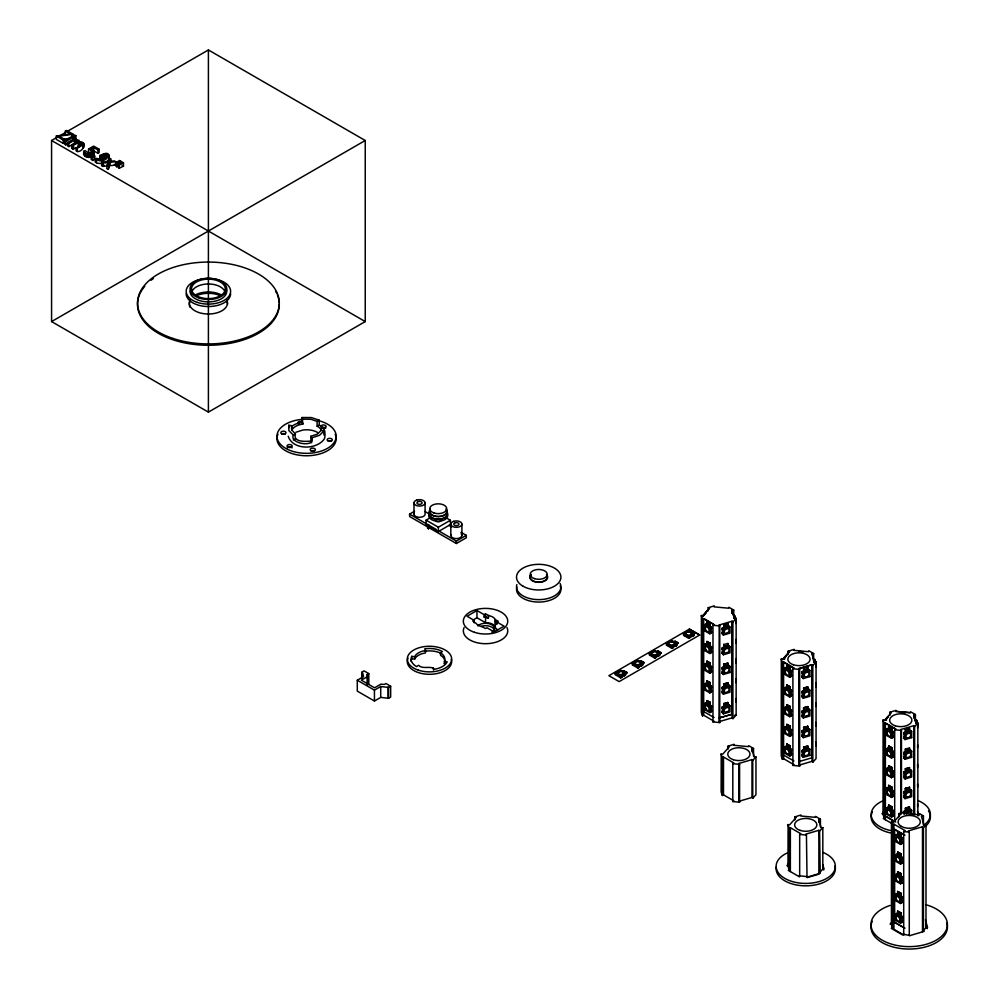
<?xml version="1.0" encoding="UTF-8"?>
<svg xmlns="http://www.w3.org/2000/svg" width="999" height="999" viewBox="0 0 999 999"><rect width="100%" height="100%" fill="white"/><g stroke="black" fill="none" stroke-linecap="round" stroke-linejoin="round"><path stroke-width="1.5" d="M815.084 662.924L815.296 661.738L815.621 662.662M916.87 723.925L917.082 722.739L917.407 723.676M735.189 618.893L735.601 618.706M319.243 420.167L311.313 417.557L302.173 417.52L302.934 423.988L299.151 424.837A15.397 8.891 0 0 0 291.783 430.144L291.671 425.699L288.786 425.249L288.836 430.532L293.356 435.102C288.811 444.368 318.968 448.176 310.876 436.276L317.207 434.203L321.316 430.294L324.138 430.731L324.288 435.364A18.357 10.589 0 0 0 319.53 425.124L317.133 426.223L317.133 421.391L319.243 420.167L319.243 425M702.971 615.696L701.31 615.721L702.522 619.23L702.522 715.896L703.671 715.222L714.135 721.266L712.986 721.927L712.986 625.274L714.135 624.612L703.671 618.568L702.522 619.23M728.009 749.188L728.009 746.153L729.445 746.578L722.727 754.195L721.128 754.145L722.339 757.654L722.339 795.504L723.488 794.842L733.953 800.886L732.804 801.548L732.804 763.698L733.953 763.036L723.488 756.992L722.339 757.654M788.099 654.345L788.099 651.223L789.535 651.648L782.816 659.265L781.218 659.215L782.442 662.724L782.442 759.39L783.591 758.716L794.055 764.759L792.906 765.421L792.906 668.768L794.055 668.106L783.591 662.062L782.442 662.724M794.867 819.942L794.867 816.87L796.303 817.282L789.585 824.899L787.986 824.862L789.21 828.371L789.21 869.817L788.261 870.366L799.512 876.86M788.086 824.462L787.986 866.308L789.21 869.817M889.884 715.321L889.884 712.237L891.32 712.662L884.602 720.267L883.004 720.229L884.227 723.738L884.227 817.981L883.278 818.518L891.907 823.501M883.091 719.829L883.004 814.472L884.227 817.981M909.939 935.564L903.708 934.252L902.584 934.902L891.283 928.371L892.407 927.721L891.433 924.562L891.445 821.802L893.418 822.389L900.673 814.16L898.838 813.623L898.838 816.732M891.433 924.562L890.121 924.125L891.932 922.077M291.671 425.699L291.608 429.907L295.417 433.916C292.757 442.632 305.881 441.396 310.876 441.108L310.876 436.276M414.635 656.78L411.738 656.331L411.738 658.741L414.635 659.19L414.685 656.593A15.397 8.891 0 0 1 422.053 651.286L425.499 650.511L424.712 648.838A18.357 10.589 0 0 1 442.445 651.573L440.322 652.809L440.584 655.344A15.397 8.891 0 0 1 444.855 661.675L444.293 663.786L444.855 659.253A15.397 8.891 0 0 0 440.584 652.921L440.322 652.809M414.635 659.19L414.685 659.003A15.397 8.891 0 0 1 422.053 653.696L425.499 652.921L425.499 650.511M895.853 711.375L910.176 712.687M900.886 712.599L905.319 712.836M815.821 667.107L815.721 663.261M815.821 686.812L815.721 682.954M815.821 706.505L815.721 702.647M815.821 745.903L815.721 742.045M917.606 728.121L917.594 724.937M917.606 747.814L917.594 744.642M917.606 767.507L917.594 764.335M917.606 787.212L917.594 784.028M917.606 806.905L917.594 803.72M83.554 143.057L82.255 145.317L77.348 148.152L76.086 147.427L76.086 150.812L77.348 151.536C83.679 152.123 87.275 140.697 79.258 141.883L79.258 145.267M108.279 169.393L109.49 162.338L115.734 161.701L115.734 165.085L109.49 165.709L108.279 169.393L106.731 168.494L107.742 162.45L103.059 162.999L101.636 162.175L101.636 165.559L103.059 166.371L107.742 165.822M109.678 164.798L110.664 158.779L109.128 157.879L107.929 161.538L101.636 162.175M93.794 150.886L97.952 153.297L99.126 152.622L99.126 149.238L97.952 149.912L93.794 147.515L91.146 149.038C98.789 152.71 85.527 156.88 83.666 151.386L85.077 150.574L88.349 153.034L91.783 151.823L91.571 150.637L88.536 149.051L88.536 152.422L90.747 153.421M92.407 153.197L92.407 156.568L93.794 155.095L93.794 151.711M99.8 155.757C115.859 146.566 106.443 167.395 95.355 158.616C97.702 157.392 100.986 161.289 103.908 158.541L101.136 157.755L99.8 155.757L100.25 160.477L100.25 157.093M79.258 141.883L79.146 140.422L75.512 139.435L76.336 138.961L75.087 138.237L67.62 142.545L67.62 145.916L68.881 146.641L74.45 143.419L75.961 143.556L75.961 140.172L74.45 140.047L68.881 143.269L67.62 142.545M101.798 155.644C101.349 158.716 107.455 158.504 107.43 155.394C104.77 152.185 99.076 156.231 101.723 160.29M108.991 159.852L105.295 162.625M324.138 430.731L319.53 435.277L311.651 437.937M736.138 618.493L732.916 622.002L732.916 718.668L736.138 715.147L736.138 618.493L734.39 618.568L732.105 610.214L733.728 610.064L733.728 616.296M816.058 661.987L812.824 665.496L812.824 762.162L816.058 758.641L816.058 661.987L814.31 662.062M755.956 756.917L752.734 760.426L752.734 798.276L755.956 794.767L755.956 756.917L754.233 757.067L751.922 748.638L753.546 748.488L753.546 756.056M820.416 826.872L820.416 819.192L818.78 819.342L821.103 827.784L822.826 827.622L819.592 831.143L820.204 873.288L807.017 877.159L806.443 835.064L805.681 834.19L818.868 830.306L819.592 831.143M915.421 720.741L915.421 714.56L913.798 714.71L916.108 723.151L917.844 722.989L914.609 726.51L914.609 814.572M822.826 827.622L822.826 869.08L819.592 872.589M923.438 825.199L923.438 815.871L921.403 816.058L923.9 825.174L925.998 824.987L923.438 827.821L923.438 930.544L924.175 931.38L909.677 935.663M925.998 824.987L925.998 927.696L923.438 930.544M702.846 615.646L709.427 608.191M702.909 615.771L709.627 608.154L708.191 607.729L708.191 610.851M704.994 613.948L706.743 611.588M703.308 616.008L705.831 613.149M782.754 659.14L789.472 651.723M786.925 655.157L784.64 657.367L784.64 659.178M783.228 659.502L785.738 656.643M886.425 718.368C891.333 713.923 885.614 717.719 886.425 720.192M885.002 720.504L887.524 717.657M788.873 863.398L786.95 865.571L788.086 865.908M883.89 811.563L881.967 813.735L883.091 814.06M100.512 158.092L99.8 159.678M119.568 165.397L116.808 166.771L115.921 166.259L115.921 162.887L119.505 160.489L120.954 161.326L120.954 163.586M118.431 164.335L122.015 161.938L123.476 162.775L123.476 166.159L119.318 168.219L118.431 167.72L118.431 164.335L119.318 164.847L123.476 162.775M71.853 144.992L73.114 145.717C81.618 138.736 86.913 145.042 73.114 149.088L71.853 148.364L71.853 144.992L77.597 141.433L75.961 140.172M78.022 146.254L80.245 146.004L80.245 142.62M64.46 142.732L63.287 143.406L56.331 139.398L56.331 136.026L70.43 134.028L65.347 131.094L65.347 134.478M65.347 131.094L66.521 130.419L73.102 134.216L73.139 139.048M67.657 131.206L208.404 49.95L365.234 140.497L365.234 321.578L208.404 412.125L51.573 321.578L51.573 140.497L56.943 137.4M60.964 135.077L64.985 132.755M56.331 136.026L63.287 140.035L64.46 139.361L64.523 144.131L65.772 144.855L70.754 141.983M64.46 139.361L58.941 136.176L73.102 134.216M73.239 137.163L71.978 136.438L64.523 140.747L65.772 141.471L73.239 137.163L73.239 140.547M74.45 143.419L74.575 136.488L75.874 135.739L75.874 139.123M71.853 148.364L74.013 147.115M88.536 149.051L93.669 146.091L99.126 149.238M91.221 156.169L93.132 155.07L94.718 155.994L94.718 159.365L92.82 160.464L91.221 159.54L91.221 156.169L92.82 157.093L94.718 155.994M102.597 163.549L97.527 163.287L95.355 161.988L96.628 161.251M51.573 321.578L365.234 140.497M293.356 435.102L295.417 433.916M293.356 439.947L295.417 438.748M460.951 532.267L466.296 535.352L466.296 537.774L456.343 543.506L409.59 516.508L409.59 514.098L414.56 511.226M445.479 517.432L450.387 520.267L450.387 524.612L438.349 531.568L426.098 524.487L426.098 520.142L430.119 517.832M427.634 524.612L428.796 524.925L428.484 528.708L427.634 528.221L427.634 524.612L428.796 524.925M427.947 525.561L428.796 526.048M427.634 528.221L428.796 528.521M426.098 520.142L438.349 527.21L450.387 520.267M438.986 531.068L456.343 541.096L466.296 535.352M361.988 678.296L361.988 672.09L364.086 670.878L368.793 673.601L368.793 684.465M497.927 629.87L495.467 628.446L494.892 618.943A9.303 5.37 0 0 0 489.46 615.809L485.439 613.898L484.128 614.647L476.96 610.514L467.02 616.246L474.175 620.379L474.175 622.802M368.793 673.601L367.22 674.5L367.607 676.535L361.338 680.169L374.575 687.811L380.856 684.178L384.378 684.415L385.951 683.503L390.659 686.226L390.659 697.102L388.574 698.301L380.719 697.402L374.438 701.023L357.28 691.121L357.28 680.244L363.561 676.61L361.988 672.09M473.239 619.917L476.96 617.757L485.564 622.727A9.303 5.37 0 0 1 495.467 628.446M474.175 620.379L472.877 621.141L476.198 623.463A9.303 5.37 0 0 0 481.63 626.61L485.651 628.521L486.963 627.759L494.13 631.905L504.07 626.161L496.903 622.027L496.903 624.437L495.467 623.613M484.128 614.647L484.128 617.07L485.439 616.308L488.449 618.056L488.449 615.634M357.28 680.244L374.438 690.147L380.719 686.525L388.574 687.437L390.659 686.226M496.903 622.027L498.214 621.266L495.192 619.53M703.783 618.631L713.935 624.612M689.397 629.083L608.878 675.686L619.143 681.605L699.65 635.002L689.397 629.083L699.65 635.002M615.222 672.976L620.454 669.967L625.686 672.976L625.686 674.675L620.454 677.697L615.222 674.675L615.222 672.976L620.454 675.998L625.686 672.976M632.28 663.136L637.512 660.114L642.744 663.136L642.744 664.822L637.512 667.844L632.28 664.822L632.28 663.136L637.512 666.158L642.744 663.136M649.338 653.284L654.57 650.262L659.802 653.284L659.802 654.982L654.57 658.004L649.338 654.982L649.338 653.284L654.57 656.306L659.802 653.284M666.395 643.443L671.628 640.421L676.86 643.443L676.86 645.129L671.628 648.151L666.395 645.129L666.395 643.443L671.628 646.453L676.86 643.443M683.453 633.591L688.686 630.569L693.918 633.591L693.918 635.277L688.686 638.299L683.453 635.277L683.453 633.591L688.686 636.613L693.918 633.591M618.893 671.715L619.83 671.178L619.83 671.902M635.951 661.875L636.887 661.326M653.009 652.022L653.945 651.473M706.905 621.853L710.252 623.551L710.039 625.486L706.905 623.676L706.905 621.853L710.252 623.551M623.9 670.616L622.327 671.765L623.9 670.866L627.035 672.677L623.9 670.866M634.377 664.585L633.441 665.134L632.504 663.86M639.385 661.675L640.958 660.776L644.093 662.587L642.532 663.736L639.385 661.675L642.532 663.486L644.093 662.587M661.151 652.734L658.016 650.923L656.443 651.835L659.59 653.646L661.151 652.734L659.59 653.883L656.443 652.072L658.016 651.161L661.151 652.971M678.209 642.881L675.074 641.071L673.501 641.982L676.648 643.793L678.209 642.881L676.648 644.03L673.501 642.22L675.074 641.321L678.209 643.131M695.267 633.041L692.132 631.231L690.559 632.13L693.706 633.94L695.267 633.041L693.706 634.19M639.385 661.925L640.958 661.013L644.093 662.824M695.267 633.279L692.132 631.468L690.559 632.379L692.657 633.578M704.607 624.762L706.081 623.925L711.313 626.935L711.313 632.979L709.839 633.828L704.607 630.806L704.607 624.762L709.839 627.784L711.313 626.935M706.917 625.849L706.917 624.762L705.344 624.587L706.293 625.124M706.905 623.676L710.252 625.362M623.376 672.127L625.474 673.338L627.035 672.427M623.376 672.377L625.474 673.576L627.035 672.677M637.212 667.307L639.098 667.307L639.098 666.583L637.212 666.583L638.149 667.844L639.098 667.307M656.156 656.73L654.27 656.73L654.27 657.454L656.156 657.454L655.207 656.193M671.328 647.614L673.214 647.614L673.214 646.877L671.328 646.877L672.265 648.151L673.214 647.614M623.601 674.437L625.486 674.437L624.537 675.711L623.601 675.162L625.486 675.162M642.544 664.585L640.659 664.585L642.544 664.585L641.595 665.858L640.659 665.309L642.544 665.309M658.653 655.282L659.602 654.745L658.653 656.006L657.717 654.745M674.775 644.892L676.66 644.892L675.711 646.166L674.775 645.616M689.322 637.574L690.272 637.037L689.322 638.299L688.386 637.037L689.322 638.299M691.832 635.039L693.718 635.039L692.769 636.313L691.832 635.764M621.091 677.697L622.04 676.423L621.091 677.697L620.154 677.147L622.04 677.147M654.27 657.454L656.156 657.454M711.625 627.484L711.001 628.933L711.625 627.484L710.689 626.935M711.625 631.468L711.001 632.916L711.625 631.468L710.689 630.918M706.905 641.558L710.252 643.244L710.039 645.179L706.905 643.368L706.905 641.558L710.252 643.244M704.607 644.467L706.081 643.618L711.313 646.64L711.313 652.684L709.839 653.521L704.607 650.499L704.607 644.467L709.839 647.489L711.313 646.64M705.344 644.28L706.917 644.455L705.344 644.28L705.344 645.366M706.905 643.368L710.252 645.054M710.064 647.002L711.625 647.177L711.001 648.626L711.625 647.177M704.607 650.499L706.081 649.662M711.625 651.161L711.001 652.609L711.625 651.161L710.689 650.611M706.905 661.251L710.252 662.949L710.039 664.872L706.905 663.061L706.905 661.251L710.252 662.949M704.607 664.16L706.081 663.311L711.313 666.333L711.313 672.377L709.839 673.226L704.607 670.204L704.607 664.16L709.839 667.182L711.313 666.333M705.981 663.611L705.344 665.059M706.905 663.061L710.252 664.76M710.064 666.695L711.625 666.87L711.001 668.331L711.625 666.87M711.625 670.853L711.001 672.302L711.625 670.853L710.689 670.317M706.905 680.943L710.252 682.642L710.039 684.577L706.905 682.767L706.905 680.943L710.252 682.642M704.607 683.853L706.081 683.004L711.313 686.026L711.313 692.07L709.839 692.919L704.607 689.897L704.607 683.853L709.839 686.875L711.313 686.026M705.344 683.666L706.917 683.853L706.917 684.939M706.905 682.767L710.252 684.452M711.625 686.575L711.001 688.024L711.625 686.575L710.689 686.026M711.625 690.559L711.001 692.007L711.625 690.559L710.689 690.009M706.905 700.649L710.252 702.334L710.039 704.27L706.905 702.459L706.905 700.649L710.252 702.334M704.607 703.558L706.081 702.709L711.313 705.731L711.313 711.775L709.839 712.612L704.607 709.59L704.607 703.558L709.839 706.568L711.313 705.731M705.981 703.009L705.344 703.371L706.917 703.546L705.981 703.009L705.981 704.095M706.905 702.459L710.252 704.145M783.691 662.125L793.843 668.106M704.607 709.59L706.081 708.753M711.625 706.268L711.001 707.717L711.625 706.268L710.689 705.719M703.783 711.6L714.035 717.519M786.812 665.346L790.159 667.045L789.959 668.98L786.812 667.17L786.812 665.346L790.159 667.045M711.625 710.252L711.001 711.7L711.625 710.252L710.689 709.702M784.527 668.256L785.988 667.419L791.22 670.429L791.22 676.473L789.759 677.322L784.527 674.3L784.527 668.256L789.759 671.278L791.22 670.429M785.888 667.707L785.264 669.168M786.812 667.17L790.159 668.855M789.972 670.791L791.545 670.978L790.908 672.427L789.972 670.791L791.545 670.978M790.908 675.324L791.545 674.962L790.908 676.41L789.972 674.775L790.908 676.41M786.812 685.052L790.159 686.738L789.959 688.673L786.812 686.862L786.812 685.052L790.159 686.738M784.527 687.961L785.988 687.112L791.22 690.134L791.22 696.178L789.759 697.015L784.527 693.993L784.527 687.961L789.759 690.971L791.22 690.134M786.812 686.862L790.159 688.548M785.888 688.498L785.264 688.86L785.888 687.412L786.837 689.035M789.972 690.496L791.545 690.671L790.908 692.12L789.972 690.496L791.545 690.671M791.545 694.655L790.908 696.103L791.545 694.655L790.596 694.105M786.812 704.745L790.159 706.443L789.959 708.366L786.812 706.555L786.812 704.745L790.159 706.443M784.527 707.654L785.988 706.805L791.22 709.827L791.22 715.871L789.759 716.72L784.527 713.698L784.527 707.654L789.759 710.676L791.22 709.827M786.837 708.741L786.837 707.654L785.264 707.467L786.201 708.016M786.812 706.555L790.159 708.254M790.908 710.726L791.545 710.364L790.908 711.812L789.972 710.189L790.908 711.812M790.908 714.71L791.545 714.347L790.908 715.796L789.972 714.173L790.908 715.796M786.812 724.437L790.159 726.136L789.959 728.071L786.812 726.261L786.812 724.437L790.159 726.136M784.527 727.347L785.988 726.498L791.22 729.52L791.22 735.564L789.759 736.413L784.527 733.391L784.527 727.347L789.759 730.369L791.22 729.52M785.264 727.16L786.837 727.347L785.264 727.16L785.264 728.259M786.812 726.261L790.159 727.946M789.972 729.882L791.545 730.069L790.908 731.518L789.972 729.882L791.545 730.069M790.908 734.415L791.545 734.04L790.908 735.501L789.972 733.865L790.908 735.501M786.812 744.143L790.159 745.828L789.959 747.764L786.812 745.953L786.812 744.143L790.159 745.828M784.527 747.04L785.988 746.203L791.22 749.225L791.22 755.269L789.759 756.106L784.527 753.084L784.527 747.04L789.759 750.062L791.22 749.225M785.888 746.503L785.264 747.951M786.812 745.953L790.159 747.639M789.972 749.575L791.545 749.762L790.908 751.211L789.972 749.575L791.545 749.762M783.691 755.094L793.943 761.013M790.908 754.108L791.545 753.745L790.908 755.194L789.972 753.558L790.908 755.194M884.227 723.738L885.376 723.076L895.841 729.12L894.692 729.782L894.692 820.928M885.476 723.139L895.728 729.058M888.598 726.36L891.945 728.046L891.745 729.982L888.598 728.171L888.598 726.36L891.945 728.046M886.313 729.27L887.774 728.421L893.006 731.443L893.006 737.487L891.545 738.336L886.313 735.314L886.313 729.27L891.545 732.292L893.006 731.443M887.05 729.083L888.611 729.27L887.05 729.083L887.05 730.169M888.598 728.171L891.945 729.869M891.757 731.805L893.331 731.98L892.694 733.428L891.757 731.805L893.331 731.98M892.694 736.325L893.331 735.963L892.694 737.412L891.757 735.788L892.694 737.412M888.598 746.053L891.945 747.751L891.745 749.687L888.598 747.864L888.598 746.053L891.945 747.751M886.313 748.963L887.774 748.114L893.006 751.136L893.006 757.18L891.545 758.029L886.313 755.007L886.313 748.963L891.545 751.985L893.006 751.136M887.674 749.5L887.05 749.862L887.674 748.413L888.611 750.049M888.598 747.864L891.945 749.562M891.757 751.498L893.331 751.685L892.694 753.134L891.757 751.498L893.331 751.685M892.694 756.018L893.331 755.656L892.694 757.117L891.757 755.481L892.694 757.117M888.598 765.758L891.945 767.444L891.745 769.38L888.598 767.569L888.598 765.758L891.945 767.444M886.313 768.656L887.774 767.819L893.006 770.841L893.006 776.872L891.545 777.721L886.313 774.7L886.313 768.656L891.545 771.678L893.006 770.841M887.05 768.481L888.611 768.656L888.611 769.742M888.598 767.569L891.945 769.255M789.21 828.371L790.359 827.709L800.823 833.74L799.675 834.415L799.675 875.861L798.725 876.41M892.694 771.74L893.331 771.378L892.694 772.826L891.757 771.191L892.694 772.826M892.694 775.724L893.331 775.361L892.694 776.81L891.757 775.174L892.694 776.81M888.598 785.451L891.945 787.137L891.745 789.073L888.598 787.262L888.598 785.451L891.945 787.137M886.313 788.361L887.774 787.512L893.006 790.534L893.006 796.578L891.545 797.414L886.313 794.405L886.313 788.361L891.545 791.383L893.006 790.534M887.674 787.811L887.05 788.174L888.611 788.348L887.674 787.811L887.674 788.898M888.598 787.262L891.945 788.96M886.313 794.405L887.774 793.556M892.694 791.433L893.331 791.071L892.694 792.519L891.757 790.896L892.694 792.519M892.694 795.416L893.331 795.054L892.694 796.503L891.757 794.879L892.694 796.503M888.598 805.144L891.945 806.842L891.745 808.778L888.598 806.955L888.598 805.144L891.945 806.842M886.313 808.054L887.774 807.204L893.006 810.226L893.006 816.27L891.545 817.12L886.313 814.098L886.313 808.054L891.545 811.076L893.006 810.226M887.05 808.953L887.674 807.504M888.598 806.955L891.945 808.653M891.757 810.589L893.331 810.776L892.694 812.224L891.757 810.589L893.331 810.776M892.694 815.109L893.331 814.747L892.694 816.195L891.757 814.572L892.694 816.195M892.407 927.721L892.407 825.012L893.905 824.15L905.206 830.669L903.708 831.543L903.708 934.252M894.392 922.239L904.757 928.108L894.392 922.239L894.392 829.27L904.757 835.139M897.626 832.442L900.973 834.128L900.761 836.063L897.626 834.252L897.626 832.442L900.973 834.128M895.329 835.351L896.802 834.502L902.035 837.524L902.035 843.568L900.561 844.417L895.329 841.395L895.329 835.351L900.561 838.373L902.035 837.524M896.69 834.802L896.066 835.164L897.639 835.351L896.69 834.802L896.69 835.888M897.626 834.252L900.973 835.951M895.329 841.395L896.802 840.546M901.722 838.423L902.347 838.061L901.722 839.51L900.773 837.886L901.722 839.51M901.722 842.407L902.347 842.045L901.722 843.493L900.773 841.87L901.722 843.493M897.626 852.135L900.973 853.833L900.761 855.768L897.626 853.945L897.626 852.135L900.973 853.833M895.329 855.044L896.802 854.195L902.035 857.217L902.035 863.261L900.561 864.11L895.329 861.088L895.329 855.044L900.561 858.066L902.035 857.217M897.626 853.945L900.973 855.644M896.066 855.943L896.69 854.495L897.639 856.131M897.639 855.044L896.066 854.857M900.773 857.579L902.347 857.766L901.722 859.215L900.773 857.579L902.347 857.766M901.722 862.1L902.347 861.737L901.722 863.198L900.773 861.563L901.722 863.198M897.626 871.84L900.973 873.526L900.761 875.461L897.626 873.65L897.626 871.84L900.973 873.526M895.329 874.737L896.802 873.9L902.035 876.922L902.035 882.954L900.561 883.803L895.329 880.781L895.329 874.737L900.561 877.759L902.035 876.922M896.066 874.562L897.639 874.737L897.639 875.823M897.626 873.65L900.973 875.336M900.773 877.272L902.347 877.459L901.722 878.908L900.773 877.272L902.347 877.459M902.347 881.443L901.722 882.891L902.347 881.443L901.41 880.893M897.626 891.533L900.973 893.218L900.761 895.154L897.626 893.343L897.626 891.533L900.973 893.218M895.329 894.442L896.802 893.593L902.035 896.615L902.035 902.659L900.561 903.508L895.329 900.486L895.329 894.442L900.561 897.464L902.035 896.615M897.639 895.529L897.639 894.442L896.066 894.255L897.015 894.804M897.626 893.343L900.973 895.042M901.722 897.514L902.347 897.152L901.722 898.601L900.773 896.977L901.722 898.601M901.722 901.498L902.347 901.135L901.722 902.584L900.773 900.961L901.722 902.584M897.626 911.225L900.973 912.924L900.761 914.859L897.626 913.036L897.626 911.225L900.973 912.924M895.329 914.135L896.802 913.286L902.035 916.308L902.035 922.352L900.561 923.201L895.329 920.179L895.329 914.135L900.561 917.157L902.035 916.308M896.066 913.948L897.639 914.135L896.066 913.948L896.066 915.034M897.626 913.036L900.973 914.734M900.773 916.67L902.347 916.857L901.722 918.306L900.773 916.67L902.347 916.857M901.722 921.19L902.347 920.828L901.722 922.277L900.773 920.653L901.722 922.277M115.921 162.887L116.808 163.399L120.954 161.326M815.733 726.248L815.721 722.352M106.331 154.47L106.331 157.842L102.672 158.341L102.672 154.957M708.191 607.729L714.285 605.869L714.01 606.868L728.621 608.204L728.883 607.267L733.728 610.064M788.099 651.223L794.193 649.362L793.918 650.361L808.541 651.698L808.79 650.749L813.648 653.558L813.648 658.229M728.009 746.153L734.103 744.292L733.828 745.291L748.438 746.628L748.701 745.679L753.546 748.488M889.884 712.237L895.978 710.364L895.703 711.363L910.314 712.699L910.576 711.763L915.421 714.56M794.867 816.87L800.961 814.997L800.686 815.996L815.309 817.332L815.559 816.395L820.416 819.192M898.838 813.623L903.758 812.137L903.433 813.348L919.217 814.797L919.542 813.623L923.438 815.871M295.904 432.242L302.884 430.032A15.397 8.891 0 0 1 317.67 432.517L317.919 432.704M83.666 151.386L83.666 154.77L85.04 156.169L88.249 157.405L91.646 156.93M723.738 624.8L727.821 623.788L727.821 625.599L723.875 626.76L723.738 624.8L723.875 626.76M723.875 624.949L727.821 623.788M723.738 626.61L727.821 625.599M722.427 627.959L729.02 626.023L729.969 627.085L729.969 633.129L723.376 635.064L722.427 634.003L722.427 627.959L723.376 629.02L723.376 635.064M722.502 629.982L722.102 628.433L723.288 628.084M728.034 626.698L729.22 626.348M722.102 629.532L729.969 627.085M722.502 633.965L722.102 632.417L723.288 632.067M722.102 633.503L723.288 633.154M723.738 644.492L727.821 643.481L727.821 645.292L723.875 646.453L723.738 644.492L723.875 646.453M723.738 646.303L727.821 645.292M722.427 653.696L722.427 647.652L729.02 645.716L729.969 646.778L729.969 652.822L723.376 654.757L722.102 653.209L722.102 652.122L723.288 651.773M722.502 649.675L722.102 648.139L723.288 647.789M729.62 646.503L728.034 646.39L729.22 646.041L729.22 647.127M722.102 649.225L729.969 646.778M722.102 653.209L723.288 652.859M723.738 664.185L727.821 663.174L727.821 664.984L723.875 666.158L723.738 664.185L723.875 666.158M723.875 664.335L727.821 663.174M723.738 665.996L727.821 664.984M722.427 673.388L722.427 667.357L729.02 665.409L729.969 666.483L729.969 672.514L723.376 674.462L722.102 672.901L722.102 671.815L723.288 671.465M722.502 669.38L722.102 667.832L723.688 667.944M728.433 666.545L729.62 666.196L729.62 667.282M722.427 667.357L723.376 668.418L729.969 666.483M722.102 668.918L723.288 668.568M722.102 672.901L723.288 672.552M722.502 673.363L723.688 673.014M723.738 683.89L727.821 682.879L727.821 684.69L723.875 685.851L723.738 683.89L723.875 685.851M723.875 684.04L727.821 682.879M723.738 685.701L727.821 684.69M722.427 687.05L729.02 685.114L729.969 686.176L729.969 692.22L723.376 694.155L722.427 693.094L722.427 687.05L723.376 688.111L723.376 694.155M722.102 687.524L723.688 687.637L722.102 687.524L722.502 689.073M728.034 685.789L729.22 685.439L729.62 686.975L729.22 685.439M728.433 686.238L729.62 685.888M723.376 688.111L729.969 686.176M722.102 688.611L723.288 688.274L723.288 687.175M792.906 765.421L799.675 766.071L798.913 765.209L798.913 668.556L812.1 664.672L812.824 665.496M723.688 692.707L722.102 692.594L722.102 691.508L723.288 691.158M803.646 668.294L807.741 667.282L807.741 669.093L803.783 670.254L803.646 668.294L803.783 670.254M722.102 692.594L723.288 692.245M803.646 670.104L807.741 669.093M802.347 677.497L802.347 671.453L808.94 669.517L809.877 670.579L809.877 676.623L803.283 678.558L802.01 676.997L802.01 675.911L803.196 675.561M802.409 673.476L802.01 671.927L803.596 672.04M807.941 671.278L807.941 670.192L809.128 669.842L809.128 670.928M809.527 670.292L807.941 670.192M802.01 673.014L809.877 670.579M802.01 676.997L803.196 676.648M723.738 703.583L727.821 702.572L727.821 704.382L723.875 705.544L723.738 703.583L723.875 705.544M723.875 703.733L727.821 702.572M723.738 705.394L727.821 704.382M722.427 712.786L722.427 706.743L729.02 704.807L729.969 705.868L729.969 711.912L723.376 713.848L722.102 712.299L722.102 711.213L723.288 710.863M722.502 708.766L722.102 707.23L723.288 706.88M729.62 705.594L728.034 705.481L729.22 705.132L729.22 706.218M722.102 708.316L729.969 705.868M803.646 687.986L807.741 686.975L807.741 688.786L803.783 689.947L803.646 687.986L803.783 689.947M803.783 688.136L807.741 686.975M722.102 712.299L723.288 711.95M803.646 689.797L807.741 688.786M802.347 691.146L808.94 689.21L809.877 690.272L809.877 696.315L803.283 698.251L802.347 697.19L802.347 691.146L803.283 692.22L803.283 698.251M802.409 693.169L802.01 691.633L803.596 691.733M807.941 689.884L809.128 689.535L809.128 690.621M808.341 690.346L809.527 689.997L809.527 691.083M803.283 692.22L809.877 690.272M802.01 692.719L803.196 692.369M732.055 714.185L719.13 717.981L732.117 714.26L732.055 621.216L732.916 622.002M803.596 696.803L802.01 696.703L802.01 695.616L803.196 695.267M802.01 696.703L803.196 696.353M719.193 625.099L718.993 721.715L732.18 717.831L732.916 718.668M803.646 707.679L807.741 706.668L807.741 708.478L803.646 709.49L803.646 707.679L803.646 709.49M803.783 707.829L807.741 706.668M802.347 716.882L802.347 710.838L808.94 708.903L809.877 709.977L809.877 716.008L803.283 717.956L802.01 716.395L802.01 715.309L803.196 714.959M802.409 712.874L802.01 711.325L803.196 710.976M807.941 709.577L809.128 709.228L809.128 710.314M802.347 710.838L803.283 711.912L809.877 709.977M802.01 712.412L803.196 712.062M802.01 716.395L803.196 716.046M803.646 727.384L807.741 726.373L807.741 728.184L803.783 729.345L803.646 727.384L803.783 729.345M803.783 727.534L807.741 726.373M803.646 729.195L807.741 728.184M802.347 736.588L802.347 730.544L808.94 728.596L809.877 729.67L809.877 735.714L803.283 737.649L802.01 736.088L802.01 735.002L803.196 734.652M802.409 732.567L802.01 731.018L803.196 730.669M809.527 729.382L807.941 729.282L809.128 728.933L809.128 730.019M802.347 730.544L803.283 731.605L809.877 729.67M802.01 732.105L803.196 731.755M802.01 736.088L803.196 735.739M732.804 801.548L739.585 802.197L738.81 801.335L738.81 763.486L751.997 759.602L752.734 760.426M803.646 747.077L807.741 746.066L807.741 747.876L803.783 749.038L803.646 747.077L803.783 749.038M803.783 747.227L807.741 746.066M803.646 748.888L807.741 747.876M802.347 750.237L808.94 748.301L809.877 749.362L809.877 755.406L803.283 757.342L802.347 756.28L802.347 750.237L803.283 751.298L803.283 757.342M802.409 752.259L802.01 750.724L803.596 750.823M808.341 749.425L809.527 749.075L809.527 750.174M802.01 751.81L809.877 749.362M803.596 755.893L802.01 755.793L802.01 754.695L803.196 754.357M802.01 755.793L803.196 755.444M914.609 726.51L913.885 725.674L900.698 729.557L901.46 730.431L901.46 813.848M905.431 729.295L909.527 728.283L909.527 730.094L905.569 731.256L905.431 729.295L905.569 731.256M905.569 729.445L909.527 728.283M905.431 731.106L909.527 730.094M904.132 738.498L904.132 732.454L910.726 730.519L911.662 731.58L911.662 737.624L905.069 739.572L903.795 738.011L903.795 736.925L904.982 736.575M904.195 734.49L903.795 732.941L904.982 732.592M909.727 731.193L911.313 731.305L909.727 731.193L909.727 732.279M903.795 734.028L911.662 731.58M798.913 765.209L812.1 761.325L812.824 762.162M903.795 738.011L904.982 737.662M905.431 748.988L909.527 747.976L909.527 749.799L905.569 750.961L905.431 748.988L905.569 750.961M905.431 750.811L909.527 749.799M904.132 758.204L904.132 752.16L910.726 750.212L911.662 751.285L911.662 757.329L905.069 759.265L903.795 757.704L903.795 756.618L904.982 756.268M904.195 754.183L903.795 752.634L905.381 752.746M909.727 750.886L910.913 750.536L910.913 751.635M738.81 801.335L751.997 797.452L752.734 798.276M910.126 751.348L911.313 750.998L911.313 752.085M903.795 753.721L911.662 751.285M903.795 757.704L904.982 757.354M904.195 758.166L905.381 757.816M905.431 768.693L909.527 767.682L909.527 769.492L905.569 770.654L905.431 768.693L905.569 770.654M905.569 768.843L909.527 767.682M905.431 770.504L909.527 769.492M904.132 771.852L910.726 769.917L911.662 770.978L911.662 777.022L905.069 778.958L904.132 777.896L904.132 771.852L905.069 772.914L905.069 778.958M904.195 773.875L903.795 772.339L904.982 771.99M909.727 770.591L910.913 770.241L911.313 771.777L910.913 770.241M910.126 771.041L911.313 770.691M905.069 772.914L911.662 770.978M903.795 773.426L904.982 773.076M904.195 777.859L903.795 776.31L904.982 775.961M903.795 777.397L904.982 777.047M905.431 788.386L909.527 787.374L909.527 789.185L905.431 790.197L905.431 788.386L905.431 790.197M905.569 788.536L909.527 787.374M904.132 797.589L904.132 791.545L910.726 789.61L911.662 790.671L911.662 796.715L905.069 798.663L903.795 797.102L903.795 796.016L904.982 795.666M904.195 793.581L903.795 792.032L904.982 791.683M911.313 790.396L909.727 790.284L910.913 789.934L910.913 791.021M904.132 791.545L905.069 792.619L911.662 790.671M903.795 793.119L904.982 792.769M903.795 797.102L904.982 796.752M905.431 808.079L905.569 810.052L905.431 808.079L909.39 806.917L909.527 808.89L905.569 810.052L909.527 808.89M905.569 808.241L909.527 807.067M904.132 814.272L904.132 811.25L910.726 809.302L911.662 810.376L911.662 814.909M904.195 813.273L903.795 811.725L905.381 811.837M910.126 810.439L911.313 810.089L911.313 811.176M911.662 810.376L905.069 812.312L904.132 811.25M903.795 812.811L904.982 812.462M923.438 827.821L922.502 826.76L908.253 830.956L909.265 832.092L909.265 934.802M807.142 877.621L818.868 874.175L818.868 830.306M444.293 661.363L447.19 661.813A18.357 10.589 0 0 1 434.215 669.305C431.431 665.147 422.764 669.792 418.606 665.334L416.496 666.558A18.357 10.589 0 0 1 411.738 656.331M109.678 161.426L114.311 160.876L115.734 161.701M101.636 165.559L104.146 165.297M61.813 139.261L69.018 138.561M733.503 614.048L733.903 618.431L734.203 616.583M813.648 653.558L812.012 653.708L814.322 662.137M813.124 657.579L813.823 661.912L814.11 660.077M734.415 715.309L736.138 715.147M913.96 714.784L913.798 717.831L913.96 714.784L916.083 723.064M915.896 721.091C915.946 727.235 915.271 714.36 914.909 720.391M914.672 720.504L916.72 720.316L917.881 724.537M822.826 869.08L824.025 868.968L822.864 864.747M925.998 927.696L927.559 927.547L925.411 919.742M302.934 423.988L301.81 422.39A18.357 10.589 0 0 0 291.521 426.548M712.986 721.927L719.767 722.589L719.767 625.923L712.986 625.274M799.675 766.071L799.675 669.417L792.906 668.768M901.46 730.431L894.692 729.782M739.585 802.197L739.585 764.347L732.804 763.698M806.443 835.064L799.675 834.415M909.19 832.105L903.708 831.543M806.443 876.51L799.675 875.861M302.934 419.155L310.851 419.255L317.133 421.391M484.128 617.07L488.449 618.056M799.15 651.423L803.533 651.823M799.1 651.585L802.022 651.86M317.133 426.223L317.67 426.473A15.397 8.891 0 0 1 321.503 430.507M75.874 135.739L74.45 134.915L73.139 135.664L74.575 136.488M122.015 165.31L123.476 166.159M114.311 164.248L115.734 165.085M106.731 165.122L108.279 166.009M51.573 140.497L365.234 321.578M790.596 671.515L791.545 672.065M892.382 732.529L893.331 733.066M710.689 628.021L711.625 628.571M790.596 674.412L791.545 674.962M790.596 675.499L791.545 676.048M892.382 735.426L893.331 735.963M892.382 736.513L893.331 737.05M710.689 632.005L711.625 632.554M791.545 691.758L790.596 690.134M692.769 635.227L693.718 635.764M887.05 748.775L887.986 749.325M893.331 752.771L892.382 751.136M710.689 647.727L711.625 648.264M790.596 695.192L791.545 695.741M790.908 696.103L789.972 694.467M892.382 755.119L893.331 755.656M892.382 756.206L893.331 756.743M710.689 651.698L711.625 652.247M790.596 709.827L791.545 710.364M790.596 710.913L791.545 711.45M675.711 645.079L676.66 645.616M892.382 770.828L893.331 771.378M892.382 771.915L893.331 772.464M710.689 667.419L711.625 667.969M790.596 713.81L791.545 714.347M790.596 714.897L791.545 715.434M892.382 774.812L893.331 775.361M892.382 775.898L893.331 776.448M710.689 671.403L711.625 671.94M710.064 671.765L711.001 672.302M424.875 511.438L428.883 513.761M448.926 525.324L451.598 526.873M658.653 654.195L659.602 654.745M790.596 730.606L791.545 731.156M658.653 654.919L659.602 655.469M892.382 790.534L893.331 791.071M892.382 791.62L893.331 792.157M710.689 687.112L711.625 687.662M790.596 733.503L791.545 734.04M409.59 514.098L426.96 524.125M429.632 525.661L436.313 529.52M790.596 734.59L791.545 735.139M892.382 794.505L893.331 795.054M892.382 795.604L893.331 796.141M710.689 691.096L711.625 691.645M790.596 750.311L791.545 750.848M887.05 807.866L887.986 808.416M892.382 811.313L893.331 811.862M710.689 706.817L711.625 707.354M790.596 753.196L791.545 753.745M790.596 754.282L791.545 754.832M892.382 814.21L893.331 814.747M892.382 815.296L893.331 815.833M710.689 710.789L711.625 711.338M895.728 822.027L885.376 816.158L894.342 821.34M894.392 829.27L904.644 835.201M624.537 673.888L625.486 674.437M901.41 837.524L902.347 838.061M901.41 838.611L902.347 839.148M901.41 841.508L902.347 842.045M901.41 842.594L902.347 843.131M495.192 621.94L497.202 623.101M901.41 858.303L902.347 858.853M901.41 861.2L902.347 861.737M901.41 862.287L902.347 862.836M902.347 878.546L901.41 876.91M901.41 881.98L902.347 882.529M901.722 882.891L900.773 881.255M901.41 896.615L902.347 897.152M901.41 897.701L902.347 898.238M901.41 900.599L902.347 901.135M901.41 901.685L902.347 902.222M901.41 917.394L902.347 917.944M901.41 920.291L902.347 920.828M901.41 921.378L902.347 921.915M903.945 935.076L893.905 929.282L893.905 824.15M913.81 725.798L913.748 814.035M910.726 736.563L911.662 737.624M904.132 732.454L905.069 733.528L905.069 739.572M909.527 747.976L909.39 749.637M910.726 756.255L911.662 757.329M904.132 752.16L905.069 753.221L905.069 759.265M807.741 667.282L807.604 668.943M909.527 789.185L909.39 787.224M808.94 675.549L809.877 676.623M802.347 671.453L803.283 672.514L803.283 678.558M798.913 668.556L799.675 669.417M807.741 708.478L807.604 706.518M719.767 625.923L718.993 625.062L732.18 621.178L732.18 717.831M727.821 643.481L727.697 645.142M722.427 647.652L723.376 648.726L723.376 654.757M809.527 749.075L809.128 749.712M808.94 754.345L809.877 755.406M729.02 671.453L729.969 672.514M722.427 706.743L723.376 707.804L723.376 713.848M718.993 721.715L719.767 722.589M738.81 763.486L739.585 764.347M93.257 153.721L93.794 155.095M892.407 825.012L891.433 821.852M782.442 759.39L781.218 755.881L781.318 658.816M702.522 715.896L701.31 712.387L701.398 615.322M722.339 795.504L721.128 791.995L721.216 753.745M735.726 623.513L735.813 619.767M735.726 643.219L735.813 639.46M735.726 662.911L735.813 659.153M735.726 682.604L735.813 678.858M735.726 702.297L735.813 698.551M310.876 441.108L311.651 442.769M917.494 811.5L918.655 815.721M925.773 923.463L927.197 928.67M816.096 663.536L814.934 659.315L814.934 662.337M812.187 653.771L814.447 662.05M822.864 867.157L823.638 869.979M736.188 620.042L735.027 615.821L735.027 618.843M734.54 618.556L732.267 610.277L732.13 613.398M288.212 436.238C292.645 450.237 316.533 450.112 324.288 438.986A18.357 10.589 0 0 0 324.288 433.504M922.502 826.76L922.502 931.892M917.844 722.989L917.844 815.684M916.72 720.316L916.72 723.338M915.196 718.556L915.196 720.366M913.885 725.674L913.885 814.535M910.913 730.843L910.913 731.93M910.913 809.627L910.913 810.726M909.39 728.134L909.39 729.944M909.39 767.532L909.39 769.342M909.39 806.917L909.39 808.728M905.069 792.619L905.069 798.663M901.722 858.129L901.722 859.215M901.722 877.821L901.722 878.908M901.722 917.219L901.722 918.306M900.823 729.52L900.898 813.261M900.761 834.252L900.761 836.063M900.761 853.945L900.761 855.768M900.761 873.65L900.761 875.461M900.761 893.343L900.761 895.154M900.761 913.036L900.761 914.859M900.561 838.373L900.561 844.417M900.561 858.066L900.561 864.11M900.561 877.759L900.561 883.803M900.561 897.464L900.561 903.508M900.561 917.157L900.561 923.201M897.826 832.317L897.826 834.128M897.826 852.022L897.826 853.833M897.826 871.715L897.826 873.526M897.826 891.408L897.826 893.218M897.826 911.113L897.826 912.924M896.69 854.495L896.69 855.581M896.69 893.893L896.69 894.979M896.69 913.586L896.69 914.672M894.505 829.22L894.505 922.177M892.694 732.342L892.694 733.428M892.694 752.047L892.694 753.134M892.694 811.138L892.694 812.224M891.745 728.171L891.745 729.982M891.545 732.292L891.545 738.336M891.745 747.864L891.745 749.687M891.545 751.985L891.545 758.029M891.745 767.569L891.745 769.38M891.545 771.678L891.545 777.721M891.745 787.262L891.745 789.073M891.545 791.383L891.545 797.414M891.745 806.955L891.745 808.778M891.545 811.076L891.545 817.12M888.81 726.236L888.81 728.046M888.81 745.941L888.81 747.751M888.81 765.634L888.81 767.444M888.81 785.326L888.81 787.137M888.81 805.032L888.81 806.842M888.611 808.054L888.611 809.14M887.674 728.721L887.674 729.807M887.674 768.119L887.674 769.205M885.376 723.076L885.376 819.729M818.78 819.342L818.78 822.364M812.1 664.672L812.1 761.325M807.604 686.825L807.604 688.636M807.604 726.211L807.604 728.021M807.604 745.916L807.604 747.727M803.283 711.912L803.283 717.956M803.283 731.605L803.283 737.649M790.908 671.34L790.908 672.427M790.908 691.033L790.908 692.12M790.908 730.431L790.908 731.518M790.908 750.124L790.908 751.211M790.359 827.709L790.359 871.578M789.959 667.17L789.959 668.98M789.959 686.862L789.959 688.673M789.959 706.555L789.959 708.366M789.959 726.261L789.959 728.071M789.959 745.953L789.959 747.764M789.759 671.278L789.759 677.322M789.759 690.971L789.759 697.015M789.759 710.676L789.759 716.72M789.759 730.369L789.759 736.413M789.759 750.062L789.759 756.106M787.025 665.234L787.025 667.045M787.025 684.927L787.025 686.738M787.025 704.62L787.025 706.443M787.025 724.325L787.025 726.136M787.025 744.018L787.025 745.828M786.837 668.256L786.837 669.342M786.837 747.04L786.837 748.126M785.888 707.105L785.888 708.191M785.888 726.797L785.888 727.896M783.591 662.062L783.591 758.716M751.922 748.638L751.922 751.66M751.997 759.602L751.997 797.452M732.105 610.214L732.105 613.324M729.22 665.734L729.22 666.82M727.697 623.626L727.697 625.449M727.697 663.024L727.697 664.834M727.697 682.717L727.697 684.54M727.697 702.422L727.697 704.233M723.376 668.418L723.376 674.462M723.488 756.992L723.488 794.842M710.039 623.676L710.039 625.486M709.839 627.784L709.839 633.828M710.039 643.368L710.039 645.179M709.839 647.489L709.839 653.521M710.039 663.061L710.039 664.872M709.839 667.182L709.839 673.226M710.039 682.767L710.039 684.577M709.839 686.875L709.839 692.919M710.039 702.459L710.039 704.27M709.839 706.568L709.839 712.612M707.117 621.74L707.117 623.551M707.117 641.433L707.117 643.244M707.117 661.126L707.117 662.949M707.117 680.831L707.117 682.642M707.117 700.524L707.117 702.334M706.917 664.16L706.917 665.247M705.981 624.225L705.981 625.312M705.981 643.918L705.981 645.004M703.671 618.568L703.671 715.222M692.769 635.589L692.769 636.313M688.686 630.569L688.686 632.255M688.686 636.613L688.686 638.299M684.615 634.865L684.615 635.589L683.678 634.315M675.711 645.441L675.711 646.166M672.265 647.427L672.265 648.151M671.628 640.421L671.628 642.107M671.628 646.453L671.628 648.151M667.557 644.705L667.557 645.429L666.62 644.168M655.207 657.28L655.207 658.004M654.57 656.306L654.57 658.004M650.499 654.195L650.499 653.471L649.562 654.732L650.499 655.282L650.499 654.557M641.595 665.134L641.595 665.858M638.149 667.12L638.149 667.844M637.512 666.158L637.512 667.844M624.537 674.987L624.537 675.711M620.454 675.998L620.454 677.697M615.446 673.713L615.446 674.437M485.564 617.894L485.564 622.727M485.439 613.898L485.439 616.308M476.96 610.514L476.96 617.757M461.913 524.075L461.913 535.314M456.343 541.096L456.343 543.506M450.811 524.163L450.811 535.402M438.349 527.21L438.349 531.568M433.441 667.632L433.441 670.054M428.484 525.099L428.484 528.708M427.947 524.438L427.947 528.034M425.087 502.809L425.087 514.048A5.544 3.209 0 0 1 423.514 516.333L422.377 516.845A5.544 3.209 0 0 1 416.208 516.67A5.544 3.209 0 0 1 414.148 513.311M413.986 502.897L413.986 514.135M388.574 687.437L388.574 698.301M388.049 687.125L388.049 698.001M380.719 686.525L380.719 697.402M374.438 690.147L374.438 701.023M367.607 676.535L367.607 684.315M367.22 674.5L367.22 685.376M362.512 672.389L362.512 677.047M302.173 417.52L302.173 422.352M288.786 425.249L288.786 427.672M208.404 49.95L208.404 412.125M119.318 164.847L119.318 168.219M116.808 163.399L116.808 166.771M110.664 158.779L110.664 162.15M109.49 162.338L109.49 165.709M109.103 155.369L109.128 160.14M108.866 154.907L108.866 158.279L108.454 154.458M107.742 162.45L107.742 164.698M107.305 155.12L107.305 157.38M106.756 154.67L106.756 156.93M105.869 154.333L105.869 157.705M105.382 154.258L105.382 157.642M104.858 154.258L104.858 157.63M104.321 154.321L104.321 157.705M103.771 154.458L103.771 157.842M103.059 162.999L103.059 166.371M102.36 158.254L102.36 160.514M102.135 155.32L102.135 157.567M101.136 157.755L101.136 160.002M100.025 155.232L99.975 160.102M97.952 149.912L97.952 153.297M96.341 159.34L96.341 162.725M95.804 159.003L95.804 162.375M95.355 158.616L95.355 161.988M93.794 147.515L93.606 155.569M93.157 152.685L93.157 156.056M92.82 157.093L92.82 160.464M91.571 150.637L91.571 152.897M91.646 153.559L91.646 155.807M90.834 153.834L90.834 157.205M89.985 154.008L89.985 157.38M89.136 154.071L89.136 157.442M88.249 154.033L88.249 157.405M87.375 153.883L87.375 157.255M86.513 153.609L86.513 156.993M85.714 153.222L85.714 156.606M85.04 152.797L85.04 156.169M83.729 143.381L83.641 147.477M83.367 144.493L83.367 147.864M82.917 144.892L82.917 148.264M81.306 142.969L81.306 145.217M80.844 142.77L80.844 145.017M78.634 142.495L78.634 145.866M78.384 142.657L78.384 146.029M77.348 148.152L77.348 151.536M77.073 140.522L77.073 142.77M76.598 140.322L76.598 142.57M73.114 145.717L73.114 149.088M71.903 134.902L71.903 137.15M68.881 143.269L68.881 146.641M65.772 141.471L65.772 144.855M63.287 140.035L63.287 143.406M946.69 922.664A38.237 22.078 0 0 1 907.941 949.038A38.237 22.078 0 0 1 872.264 921.265M925.786 904.669A38.237 22.078 0 0 1 939.659 937.886A38.237 22.078 0 0 1 880.519 939.16A38.237 22.078 0 0 1 890.072 905.444M834.989 865.983A29.62 17.108 0 0 1 806.643 885.826A29.62 17.108 0 0 1 776.273 867.007M823.064 852.434A29.62 17.108 0 0 1 828.183 877.484A29.62 17.108 0 0 1 784.515 878.233A29.62 17.108 0 0 1 787.012 853.059M906.28 813.835A2.722 1.986 -41.4 0 1 909.614 812.087A2.722 1.986 -41.4 0 1 910.451 814.884M928.521 810.901A29.62 17.108 0 0 1 925.873 825.961M890.259 832.879A29.62 17.108 0 0 1 872.439 811.875M918.081 800.586A29.62 17.108 0 0 1 924.799 824.462M890.259 830.456A29.62 17.108 0 0 1 882.03 801.223M477.784 625.874A8.966 5.182 0 0 1 491.008 624.35A8.966 5.182 0 0 1 491.883 632.117M481.068 626.385A8.966 5.182 0 0 1 494.505 630.869M506.993 627.559A22.203 12.812 0 0 1 485.551 643.693A22.203 12.812 0 0 1 464.098 627.559M411.113 661.488A18.357 10.589 0 0 1 411.738 658.741M424.712 651.248A18.357 10.589 0 0 1 441.271 653.371M451.323 659.265A22.203 12.812 0 0 1 428.496 674.288A22.203 12.812 0 0 1 408.029 658.166M335.152 434.24A29.595 17.083 0 0 1 306.556 455.756A29.595 17.083 0 0 1 277.972 434.24M287.237 447.852A2.585 1.498 0 0 1 289.648 446.953A2.585 1.498 0 0 1 292.02 447.902M310.939 450.974A2.585 1.498 0 0 1 314.598 450.974M328.421 440.946A2.585 1.498 0 0 1 331.019 440.946M321.266 428.121A2.585 1.498 0 0 1 325.761 428.121M281.568 434.016A2.585 1.498 0 0 1 285.227 434.016M318.606 420.629A29.595 17.083 0 0 1 328.209 447.902A29.595 17.083 0 0 1 280.432 444.268A29.595 17.083 0 0 1 301.923 419.368M299.063 424.163A2.585 1.498 0 0 1 298.301 421.965A2.585 1.498 0 0 1 302.185 421.815M441.009 519.905A2.81 1.623 0 0 1 439.772 521.565A2.81 1.623 0 0 1 436.65 521.54L436.101 521.253A2.81 1.623 0 0 1 435.439 520.079M447.39 514.323A9.466 5.47 0 0 1 438.236 521.203A9.466 5.47 0 0 1 429.095 514.323M447.39 512.499A9.466 5.47 0 0 1 437 519.343A9.466 5.47 0 0 1 430.045 511.188M446.928 512.574A8.991 5.195 0 0 1 437.062 519.068A8.991 5.195 0 0 1 430.457 511.326M446.466 510.227A8.504 4.908 0 0 1 438.236 516.421A8.504 4.908 0 0 1 430.02 510.227M446.029 508.903A8.991 5.195 0 0 1 438.236 516.695A8.991 5.195 0 0 1 430.457 508.903M461.126 533.716A5.544 3.209 0 0 1 460.339 537.587L459.203 538.111A5.544 3.209 0 0 1 453.034 537.924A5.544 3.209 0 0 1 450.974 534.565M560.164 583.503A22.203 12.812 0 0 1 539.685 599.625A22.203 12.812 0 0 1 516.858 584.59M546.49 574.562A8.966 5.182 0 0 1 538.723 582.33A8.966 5.182 0 0 1 530.956 574.562M546.94 575.886A8.504 4.908 0 0 1 537.612 582.03A8.504 4.908 0 0 1 531.356 574.7M560.164 585.926A22.203 12.812 0 0 1 539.685 602.047A22.203 12.812 0 0 1 516.858 587.012M230.607 293.718A22.203 12.812 0 0 1 208.404 306.531A22.203 12.812 0 0 1 186.201 293.718M192.108 291.196A16.871 9.74 0 0 1 208.404 283.978A16.871 9.74 0 0 1 224.7 291.196M226.124 288.561A18.357 10.589 0 0 1 210.801 301.798A18.357 10.589 0 0 1 190.047 291.296M279.295 304.32A70.892 40.934 0 0 1 199.151 344.905A70.892 40.934 0 0 1 139.935 293.731M140.559 292.457A70.892 40.934 0 0 1 144.83 286.214M151.049 280.269A70.892 40.934 0 0 1 153.322 278.559M275.537 291.184A70.892 40.934 0 0 1 276.873 293.731M277.51 295.204A70.892 40.934 0 0 1 279.245 302.809M189.96 307.18A19.093 11.026 0 0 1 189.96 301.473M196.129 295.879A19.093 11.026 0 0 1 220.679 295.879M226.848 301.473A19.093 11.026 0 0 1 227.497 304.32M226.848 300.137A19.093 11.026 0 0 1 208.404 314.011A19.093 11.026 0 0 1 189.96 300.137M194.905 295.204A19.093 11.026 0 0 1 221.903 295.204M417.944 501.673L417.47 501.96A2.585 1.498 0 0 0 417.707 503.921A2.585 1.498 0 0 0 421.116 504.033L421.603 503.758A2.585 1.498 0 0 0 421.353 501.798A2.585 1.498 0 0 0 417.944 501.673M454.77 522.939L454.295 523.214A2.585 1.498 0 0 0 454.533 525.187A2.585 1.498 0 0 0 457.942 525.299L458.429 525.024A2.585 1.498 0 0 0 458.179 523.051A2.585 1.498 0 0 0 454.77 522.939M416.695 500.099L415.559 500.624A5.544 3.209 0 0 0 415.172 504.845A5.544 3.209 0 0 0 422.377 505.606L423.514 505.094A5.544 3.209 0 0 0 423.888 500.874A5.544 3.209 0 0 0 416.695 500.099M453.521 521.366L452.385 521.89A5.544 3.209 0 0 0 451.998 526.098A5.544 3.209 0 0 0 459.203 526.873L460.339 526.348A5.544 3.209 0 0 0 460.714 522.14A5.544 3.209 0 0 0 453.521 521.366M812.037 664.785L799.113 668.593L799.113 761.55L812.037 757.754L812.037 664.785M896.078 918.131A2.722 1.573 60 0 0 899.287 921.041A2.722 1.573 60 0 0 898.476 916.832A2.722 1.573 60 0 0 896.078 918.131M896.078 878.745A2.722 1.573 60 0 0 899.287 881.642A2.722 1.573 60 0 0 898.476 877.434A2.722 1.573 60 0 0 896.078 878.745M896.078 839.347A2.722 1.573 60 0 0 899.287 842.257A2.722 1.573 60 0 0 898.476 838.036A2.722 1.573 60 0 0 896.078 839.347M896.078 859.04A2.722 1.573 60 0 0 899.287 861.95A2.722 1.573 60 0 0 898.476 857.741A2.722 1.573 60 0 0 896.078 859.04M896.078 898.438A2.722 1.573 60 0 0 899.287 901.348A2.722 1.573 60 0 0 898.476 897.127A2.722 1.573 60 0 0 896.078 898.438M901.335 826.373A11.101 6.406 0 0 0 919.917 823.501A11.101 6.406 0 0 0 906.318 815.659A11.101 6.406 0 0 0 901.335 826.373M800.199 830.406A11.101 6.406 0 0 0 816.845 824.862A11.101 6.406 0 0 0 800.199 819.305A11.101 6.406 0 0 0 800.199 830.406M908.328 777.21A2.722 1.986 -41.4 0 0 910.489 773.263A2.722 1.986 -41.4 0 0 906.28 774.437A2.722 1.986 -41.4 0 0 908.328 777.21M908.328 737.811A2.722 1.986 -41.4 0 0 910.489 733.865A2.722 1.986 -41.4 0 0 906.28 735.052A2.722 1.986 -41.4 0 0 908.328 737.811M908.328 757.504A2.722 1.986 -41.4 0 0 910.489 753.558A2.722 1.986 -41.4 0 0 906.28 754.745A2.722 1.986 -41.4 0 0 908.328 757.504M908.328 796.902A2.722 1.986 -41.4 0 0 910.489 792.956A2.722 1.986 -41.4 0 0 906.28 794.143A2.722 1.986 -41.4 0 0 908.328 796.902M887.05 812.05A2.722 1.573 60 0 0 890.271 814.959A2.722 1.573 60 0 0 889.447 810.751A2.722 1.573 60 0 0 887.05 812.05M887.05 772.664A2.722 1.573 60 0 0 890.271 775.561A2.722 1.573 60 0 0 889.447 771.353A2.722 1.573 60 0 0 887.05 772.664M887.05 733.266A2.722 1.573 60 0 0 890.271 736.176A2.722 1.573 60 0 0 889.447 731.955A2.722 1.573 60 0 0 887.05 733.266M887.05 752.959A2.722 1.573 60 0 0 890.271 755.868A2.722 1.573 60 0 0 889.447 751.66A2.722 1.573 60 0 0 887.05 752.959M887.05 792.357A2.722 1.573 60 0 0 890.271 795.266A2.722 1.573 60 0 0 889.447 791.046A2.722 1.573 60 0 0 887.05 792.357M895.216 725.774A11.101 6.406 0 0 0 911.862 720.229A11.101 6.406 0 0 0 895.216 714.672A11.101 6.406 0 0 0 895.216 725.774M733.328 759.702A11.101 6.406 0 0 0 749.987 754.145A11.101 6.406 0 0 0 733.328 748.601A11.101 6.406 0 0 0 733.328 759.702M806.543 755.594A2.722 1.986 -41.4 0 0 808.703 751.648A2.722 1.986 -41.4 0 0 804.495 752.834A2.722 1.986 -41.4 0 0 806.543 755.594M806.543 716.196A2.722 1.986 -41.4 0 0 808.703 712.25A2.722 1.986 -41.4 0 0 804.495 713.436A2.722 1.986 -41.4 0 0 806.543 716.196M806.543 676.81A2.722 1.986 -41.4 0 0 808.703 672.864A2.722 1.986 -41.4 0 0 804.495 674.038A2.722 1.986 -41.4 0 0 806.543 676.81M806.543 696.503A2.722 1.986 -41.4 0 0 808.703 692.557A2.722 1.986 -41.4 0 0 804.495 693.743A2.722 1.986 -41.4 0 0 806.543 696.503M806.543 735.888A2.722 1.986 -41.4 0 0 808.703 731.942A2.722 1.986 -41.4 0 0 804.495 733.129A2.722 1.986 -41.4 0 0 806.543 735.888M785.276 751.048A2.722 1.573 60 0 0 788.486 753.945A2.722 1.573 60 0 0 787.662 749.737A2.722 1.573 60 0 0 785.276 751.048M785.276 711.65A2.722 1.573 60 0 0 788.486 714.56A2.722 1.573 60 0 0 787.662 710.339A2.722 1.573 60 0 0 785.276 711.65M785.276 672.252A2.722 1.573 60 0 0 788.486 675.162A2.722 1.573 60 0 0 787.662 670.953A2.722 1.573 60 0 0 785.276 672.252M785.276 691.957A2.722 1.573 60 0 0 788.486 694.854A2.722 1.573 60 0 0 787.662 690.646A2.722 1.573 60 0 0 785.276 691.957M785.276 731.343A2.722 1.573 60 0 0 788.486 734.253A2.722 1.573 60 0 0 787.662 730.044A2.722 1.573 60 0 0 785.276 731.343M793.431 664.772A11.101 6.406 0 0 0 810.077 659.215A11.101 6.406 0 0 0 793.431 653.671A11.101 6.406 0 0 0 793.431 664.772M726.635 712.1A2.722 1.986 -41.4 0 0 728.795 708.154A2.722 1.986 -41.4 0 0 724.587 709.34A2.722 1.986 -41.4 0 0 726.635 712.1M726.635 672.702A2.722 1.986 -41.4 0 0 728.795 668.756A2.722 1.986 -41.4 0 0 724.587 669.942A2.722 1.986 -41.4 0 0 726.635 672.702M726.635 633.316A2.722 1.986 -41.4 0 0 728.795 629.37A2.722 1.986 -41.4 0 0 724.587 630.544A2.722 1.986 -41.4 0 0 726.635 633.316M726.635 653.009A2.722 1.986 -41.4 0 0 728.795 649.063A2.722 1.986 -41.4 0 0 724.587 650.249A2.722 1.986 -41.4 0 0 726.635 653.009M726.635 692.407A2.722 1.986 -41.4 0 0 728.795 688.448A2.722 1.986 -41.4 0 0 724.587 689.635A2.722 1.986 -41.4 0 0 726.635 692.407M705.356 707.554A2.722 1.573 60 0 0 708.578 710.451A2.722 1.573 60 0 0 707.754 706.243A2.722 1.573 60 0 0 705.356 707.554M705.356 668.156A2.722 1.573 60 0 0 708.578 671.066A2.722 1.573 60 0 0 707.754 666.845A2.722 1.573 60 0 0 705.356 668.156M705.356 628.758A2.722 1.573 60 0 0 708.578 631.668A2.722 1.573 60 0 0 707.754 627.459A2.722 1.573 60 0 0 705.356 628.758M705.356 648.463A2.722 1.573 60 0 0 708.578 651.36A2.722 1.573 60 0 0 707.754 647.152A2.722 1.573 60 0 0 705.356 648.463M705.356 687.849A2.722 1.573 60 0 0 708.578 690.759A2.722 1.573 60 0 0 707.754 686.55A2.722 1.573 60 0 0 705.356 687.849M619.068 674.337A2.722 1.573 0 0 0 623.189 673.001A2.722 1.573 0 0 0 619.13 671.603A2.722 1.573 0 0 0 619.068 674.337M653.184 654.632A2.722 1.573 0 0 0 657.305 653.309A2.722 1.573 0 0 0 653.246 651.91A2.722 1.573 0 0 0 653.184 654.632M687.3 634.939A2.722 1.573 0 0 0 691.42 633.616A2.722 1.573 0 0 0 687.362 632.217A2.722 1.573 0 0 0 687.3 634.939M670.242 644.792A2.722 1.573 0 0 0 674.362 643.456A2.722 1.573 0 0 0 670.304 642.057A2.722 1.573 0 0 0 670.242 644.792M636.126 664.485A2.722 1.573 0 0 0 640.247 663.161A2.722 1.573 0 0 0 636.188 661.763A2.722 1.573 0 0 0 636.126 664.485M474.45 632.305A22.203 12.812 0 0 0 507.742 621.203A22.203 12.812 0 0 0 474.45 610.102A22.203 12.812 0 0 0 474.45 632.305M418.369 670.167A22.203 12.812 0 0 0 451.673 659.065A22.203 12.812 0 0 0 418.369 647.976A22.203 12.812 0 0 0 418.369 670.167M287.999 447.202A2.585 1.498 0 0 0 292.17 446.253A2.585 1.498 0 0 0 288.661 444.642A2.585 1.498 0 0 0 287.999 447.202M282.105 433.953A2.585 1.498 0 0 0 285.989 432.667A2.585 1.498 0 0 0 282.105 431.368A2.585 1.498 0 0 0 282.105 433.953M322.215 427.747A2.585 1.498 0 0 0 326.099 426.461A2.585 1.498 0 0 0 322.215 425.162A2.585 1.498 0 0 0 322.215 427.747M311.476 450.911A2.585 1.498 0 0 0 315.359 449.612A2.585 1.498 0 0 0 311.476 448.314A2.585 1.498 0 0 0 311.476 450.911M328.421 441.121A2.585 1.498 0 0 0 332.305 439.822A2.585 1.498 0 0 0 328.421 438.536A2.585 1.498 0 0 0 328.421 441.121M433.991 512.974A8.504 4.908 0 0 0 446.753 508.728A8.504 4.908 0 0 0 433.991 504.47A8.504 4.908 0 0 0 433.991 512.974M523.026 586.213A22.203 12.812 0 0 0 560.164 580.469A22.203 12.812 0 0 0 532.979 564.772A22.203 12.812 0 0 0 523.026 586.213M534.465 578.633A8.504 4.908 0 0 0 547.24 574.375A8.504 4.908 0 0 0 534.465 570.117A8.504 4.908 0 0 0 534.465 578.633M197.303 302.397A22.203 12.812 0 0 0 230.607 291.296A22.203 12.812 0 0 0 197.303 280.195A22.203 12.812 0 0 0 197.303 302.397M199.226 298.064A18.357 10.589 0 0 0 226.761 288.886A18.357 10.589 0 0 0 199.226 279.708A18.357 10.589 0 0 0 199.226 298.064M196.478 295.766A16.871 9.74 0 0 0 224.7 291.408A16.871 9.74 0 0 0 204.033 279.47A16.871 9.74 0 0 0 196.478 295.766M172.964 338.436A70.892 40.934 0 0 0 279.295 302.997A70.892 40.934 0 0 0 172.964 267.545A70.892 40.934 0 0 0 172.964 338.436"/></g></svg>
